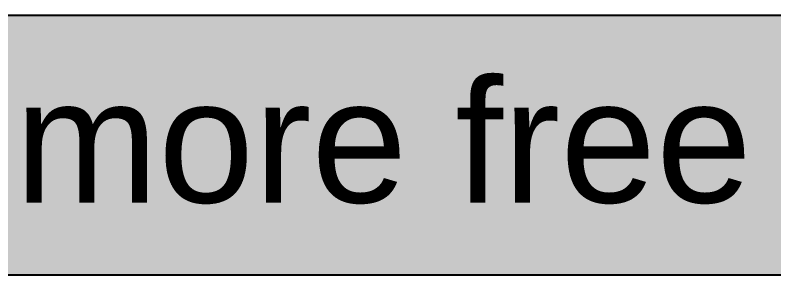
# Model space of a CAD drawing. Header units: millimetres. Extents: x 20731 to 81854, y 49951 to 93037.
# Drawn here: x 61064 to 64843, y 49951 to 51244 of the extents above; entities that cross this region are included whole.
import ezdxf

# ---------------------------------------------------------------- set-up
doc = ezdxf.new("R2010")
doc.units = ezdxf.units.MM
doc.layers.add('www.cad-blocks.net', color=7, linetype='Continuous')
doc.styles.get("Standard").update_dxf_attribs({"font": 'arial.ttf'})

# ---------------------------------------------------------------- blocks, each defined once
blk = doc.blocks.new('FORMAT')
at = {"layer": 'www.cad-blocks.net', "true_color": 0x546d8e}
h = blk.add_hatch(color=155, dxfattribs=at)
h.set_gradient(color1=(68, 68, 68), color2=(84, 109, 142), tint=1)
h.paths.add_polyline_path([(26338.8, 51243.8), (26338.8, 49951.4), (81853.7, 49951.4), (81853.7, 51243.8)])
at = {"layer": 'www.cad-blocks.net', "color": 155, "true_color": 0x546d8e}
for p, q in [((26338.8, 51243.8), (81853.7, 51243.8)), ((26338.8, 51243.8), (81853.7, 51243.8)), ((26338.8, 49951.4), (81853.7, 49951.4))]:
    blk.add_line(p, q, dxfattribs=at)
at = {"layer": 'www.cad-blocks.net', "insert": (57150.4, 50925.2), "char_height": 614.25, "attachment_point": 1}
blk.add_mtext_dynamic_manual_height_columns('{\\C255;\\c16777215;download more free cad collection at: www.cad-blocks.net}', width=45138.163, gutter_width=12.5, heights=[0], dxfattribs=at)

msp = doc.modelspace()

# ---------------------------------------------------------------- block references
msp.add_blockref('FORMAT', (0, 0))

doc.saveas('drawing.dxf')
